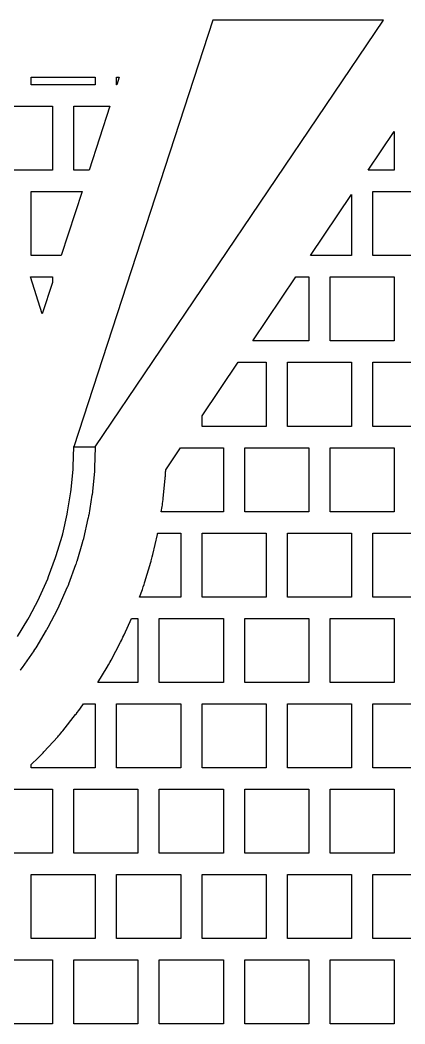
# Model space of a CAD drawing. Header units: metres. Extents: x 32 to 1978, y 32 to 1968.
# Drawn here: x 1159.9 to 1250, y 272.5 to 507.7 of the extents above; entities that cross this region are included whole.
import ezdxf

# ---------------------------------------------------------------- set-up
doc = ezdxf.new("R2010")
doc.units = ezdxf.units.M

msp = doc.modelspace()

# ---------------------------------------------------------------- linework, layer by layer
for points in [[(1172.49, 407.68), (1177.49, 407.68), (1244.99, 507.68), (1204.99, 507.68), (1172.49, 407.68), (1172.49, 407.68)], [(1162.5, 492.5), (1162.5, 494.33), (1177.5, 494.33), (1177.5, 492.5), (1162.5, 492.5), (1162.5, 492.5)], [(1162.5, 492.5), (1162.5, 494.33), (1177.5, 494.33), (1177.5, 492.5), (1162.5, 492.5), (1162.5, 492.5)], [(1162.5, 492.5), (1162.5, 494.33), (1177.5, 494.33), (1177.5, 492.5), (1162.5, 492.5), (1162.5, 492.5)], [(1162.5, 492.5), (1162.5, 494.33), (1177.5, 494.33), (1177.5, 492.5), (1162.5, 492.5), (1162.5, 492.5)], [(1162.5, 492.5), (1162.5, 494.33), (1177.5, 494.33), (1177.5, 492.5), (1162.5, 492.5), (1162.5, 492.5)], [(1162.5, 492.5), (1162.5, 494.33), (1177.5, 494.33), (1177.5, 492.5), (1162.5, 492.5), (1162.5, 492.5)], [(1162.5, 492.5), (1162.5, 494.33), (1177.5, 494.33), (1177.5, 492.5), (1162.5, 492.5), (1162.5, 492.5)], [(1162.5, 492.5), (1162.5, 494.33), (1177.5, 494.33), (1177.5, 492.5), (1162.5, 492.5), (1162.5, 492.5)], [(1162.5, 492.5), (1162.5, 494.33), (1177.5, 494.33), (1177.5, 492.5), (1162.5, 492.5), (1162.5, 492.5)], [(1162.5, 492.5), (1162.5, 494.33), (1177.5, 494.33), (1177.5, 492.5), (1162.5, 492.5), (1162.5, 492.5)], [(1162.5, 492.5), (1162.5, 494.33), (1177.5, 494.33), (1177.5, 492.5), (1162.5, 492.5), (1162.5, 492.5)], [(1162.5, 492.5), (1162.5, 494.33), (1177.5, 494.33), (1177.5, 492.5), (1162.5, 492.5), (1162.5, 492.5)], [(1162.5, 492.5), (1162.5, 494.33), (1177.5, 494.33), (1177.5, 492.5), (1162.5, 492.5), (1162.5, 492.5)], [(1162.5, 492.5), (1162.5, 494.33), (1177.5, 494.33), (1177.5, 492.5), (1162.5, 492.5), (1162.5, 492.5)], [(1162.5, 492.5), (1162.5, 494.33), (1177.5, 494.33), (1177.5, 492.5), (1162.5, 492.5), (1162.5, 492.5)], [(1162.5, 492.5), (1162.5, 494.33), (1177.5, 494.33), (1177.5, 492.5), (1162.5, 492.5), (1162.5, 492.5)], [(1162.5, 492.5), (1162.5, 494.33), (1177.5, 494.33), (1177.5, 492.5), (1162.5, 492.5), (1162.5, 492.5)], [(1162.5, 492.5), (1162.5, 494.33), (1177.5, 494.33), (1177.5, 492.5), (1162.5, 492.5), (1162.5, 492.5)], [(1162.5, 492.5), (1162.5, 494.33), (1177.5, 494.33), (1177.5, 492.5), (1162.5, 492.5), (1162.5, 492.5)], [(1162.5, 492.5), (1162.5, 494.33), (1177.5, 494.33), (1177.5, 492.5), (1162.5, 492.5), (1162.5, 492.5)], [(1162.5, 492.5), (1162.5, 494.33), (1177.5, 494.33), (1177.5, 492.5), (1162.5, 492.5), (1162.5, 492.5)], [(1162.5, 492.5), (1162.5, 494.33), (1177.5, 494.33), (1177.5, 492.5), (1162.5, 492.5), (1162.5, 492.5)], [(1162.5, 492.5), (1162.5, 494.33), (1177.5, 494.33), (1177.5, 492.5), (1162.5, 492.5), (1162.5, 492.5)], [(1162.5, 492.5), (1162.5, 494.33), (1177.5, 494.33), (1177.5, 492.5), (1162.5, 492.5), (1162.5, 492.5)], [(1162.5, 492.5), (1162.5, 494.33), (1177.5, 494.33), (1177.5, 492.5), (1162.5, 492.5), (1162.5, 492.5)], [(1162.5, 492.5), (1162.5, 494.33), (1177.5, 494.33), (1177.5, 492.5), (1162.5, 492.5), (1162.5, 492.5)], [(1162.5, 492.5), (1162.5, 494.33), (1177.5, 494.33), (1177.5, 492.5), (1162.5, 492.5), (1162.5, 492.5)], [(1162.5, 492.5), (1162.5, 494.33), (1177.5, 494.33), (1177.5, 492.5), (1162.5, 492.5), (1162.5, 492.5)], [(1162.5, 492.5), (1162.5, 494.33), (1177.5, 494.33), (1177.5, 492.5), (1162.5, 492.5), (1162.5, 492.5)], [(1182.5, 492.5), (1182.5, 494.33), (1183.13, 494.33), (1182.54, 492.5), (1182.5, 492.5), (1182.5, 492.5)], [(1182.5, 492.5), (1182.5, 494.33), (1183.13, 494.33), (1182.54, 492.5), (1182.5, 492.5), (1182.5, 492.5)], [(1182.5, 492.5), (1182.5, 494.33), (1183.13, 494.33), (1182.54, 492.5), (1182.5, 492.5), (1182.5, 492.5)], [(1182.5, 492.5), (1182.5, 494.33), (1183.13, 494.33), (1182.54, 492.5), (1182.5, 492.5), (1182.5, 492.5)], [(1182.5, 492.5), (1182.5, 494.33), (1183.13, 494.33), (1182.54, 492.5), (1182.5, 492.5), (1182.5, 492.5)], [(1182.5, 492.5), (1182.5, 494.33), (1183.13, 494.33), (1182.54, 492.5), (1182.5, 492.5), (1182.5, 492.5)], [(1182.5, 492.5), (1182.5, 494.33), (1183.13, 494.33), (1182.54, 492.5), (1182.5, 492.5), (1182.5, 492.5)], [(1182.5, 492.5), (1182.5, 494.33), (1183.13, 494.33), (1182.54, 492.5), (1182.5, 492.5), (1182.5, 492.5)], [(1182.5, 492.5), (1182.5, 494.33), (1183.13, 494.33), (1182.54, 492.5), (1182.5, 492.5), (1182.5, 492.5)], [(1182.5, 492.5), (1182.5, 494.33), (1183.13, 494.33), (1182.54, 492.5), (1182.5, 492.5), (1182.5, 492.5)], [(1182.5, 492.5), (1182.5, 494.33), (1183.13, 494.33), (1182.54, 492.5), (1182.5, 492.5), (1182.5, 492.5)], [(1182.5, 492.5), (1182.5, 494.33), (1183.13, 494.33), (1182.54, 492.5), (1182.5, 492.5), (1182.5, 492.5)], [(1182.5, 492.5), (1182.5, 494.33), (1183.13, 494.33), (1182.54, 492.5), (1182.5, 492.5), (1182.5, 492.5)], [(1182.5, 492.5), (1182.5, 494.33), (1183.13, 494.33), (1182.54, 492.5), (1182.5, 492.5), (1182.5, 492.5)], [(1182.5, 492.5), (1182.5, 494.33), (1183.13, 494.33), (1182.54, 492.5), (1182.5, 492.5), (1182.5, 492.5)], [(1182.5, 492.5), (1182.5, 494.33), (1183.13, 494.33), (1182.54, 492.5), (1182.5, 492.5), (1182.5, 492.5)], [(1182.5, 492.5), (1182.5, 494.33), (1183.13, 494.33), (1182.54, 492.5), (1182.5, 492.5), (1182.5, 492.5)], [(1182.5, 492.5), (1182.5, 494.33), (1183.13, 494.33), (1182.54, 492.5), (1182.5, 492.5), (1182.5, 492.5)], [(1152.5, 477.64), (1152.5, 487.5), (1167.5, 487.5), (1167.5, 472.5), (1154.17, 472.5), (1152.5, 477.64), (1152.5, 477.64)], [(1172.5, 472.5), (1172.5, 487.5), (1180.91, 487.5), (1176.04, 472.5), (1172.5, 472.5), (1172.5, 472.5)], [(1247.5, 481.6), (1247.5, 472.5), (1241.36, 472.5), (1247.5, 481.6), (1247.5, 481.6)], [(1162.5, 452.5), (1162.5, 467.5), (1174.41, 467.5), (1169.54, 452.5), (1162.5, 452.5), (1162.5, 452.5)], [(1237.5, 466.79), (1237.5, 452.5), (1227.86, 452.5), (1237.5, 466.79), (1237.5, 466.79)], [(1237.5, 466.79), (1237.5, 452.5), (1227.86, 452.5), (1237.5, 466.79), (1237.5, 466.79)], [(1237.5, 466.79), (1237.5, 452.5), (1227.86, 452.5), (1237.5, 466.79), (1237.5, 466.79)], [(1237.5, 466.79), (1237.5, 452.5), (1227.86, 452.5), (1237.5, 466.79), (1237.5, 466.79)], [(1237.5, 466.79), (1237.5, 452.5), (1227.86, 452.5), (1237.5, 466.79), (1237.5, 466.79)], [(1237.5, 466.79), (1237.5, 452.5), (1227.86, 452.5), (1237.5, 466.79), (1237.5, 466.79)], [(1237.5, 466.79), (1237.5, 452.5), (1227.86, 452.5), (1237.5, 466.79), (1237.5, 466.79)], [(1237.5, 466.79), (1237.5, 452.5), (1227.86, 452.5), (1237.5, 466.79), (1237.5, 466.79)], [(1237.5, 466.79), (1237.5, 452.5), (1227.86, 452.5), (1237.5, 466.79), (1237.5, 466.79)], [(1237.5, 466.79), (1237.5, 452.5), (1227.86, 452.5), (1237.5, 466.79), (1237.5, 466.79)], [(1237.5, 466.79), (1237.5, 452.5), (1227.86, 452.5), (1237.5, 466.79), (1237.5, 466.79)], [(1237.5, 466.79), (1237.5, 452.5), (1227.86, 452.5), (1237.5, 466.79), (1237.5, 466.79)], [(1237.5, 466.79), (1237.5, 452.5), (1227.86, 452.5), (1237.5, 466.79), (1237.5, 466.79)], [(1237.5, 466.79), (1237.5, 452.5), (1227.86, 452.5), (1237.5, 466.79), (1237.5, 466.79)], [(1237.5, 466.79), (1237.5, 452.5), (1227.86, 452.5), (1237.5, 466.79), (1237.5, 466.79)], [(1237.5, 466.79), (1237.5, 452.5), (1227.86, 452.5), (1237.5, 466.79), (1237.5, 466.79)], [(1237.5, 466.79), (1237.5, 452.5), (1227.86, 452.5), (1237.5, 466.79), (1237.5, 466.79)], [(1237.5, 466.79), (1237.5, 452.5), (1227.86, 452.5), (1237.5, 466.79), (1237.5, 466.79)], [(1237.5, 466.79), (1237.5, 452.5), (1227.86, 452.5), (1237.5, 466.79), (1237.5, 466.79)], [(1242.5, 452.5), (1242.5, 467.5), (1257.5, 467.5), (1257.5, 452.5), (1242.5, 452.5), (1242.5, 452.5)], [(1162.3, 447.5), (1167.5, 447.5), (1167.5, 446.23), (1165.1, 438.86), (1162.3, 447.5), (1162.3, 447.5)], [(1224.48, 447.5), (1227.5, 447.5), (1227.5, 432.5), (1214.36, 432.5), (1224.48, 447.5), (1224.48, 447.5)], [(1232.5, 432.5), (1232.5, 447.5), (1247.5, 447.5), (1247.5, 432.5), (1232.5, 432.5), (1232.5, 432.5)], [(1202.5, 412.5), (1202.5, 414.93), (1210.98, 427.5), (1217.5, 427.5), (1217.5, 412.5), (1202.5, 412.5), (1202.5, 412.5)], [(1202.5, 412.5), (1202.5, 414.93), (1210.98, 427.5), (1217.5, 427.5), (1217.5, 412.5), (1202.5, 412.5), (1202.5, 412.5)], [(1202.5, 412.5), (1202.5, 414.93), (1210.98, 427.5), (1217.5, 427.5), (1217.5, 412.5), (1202.5, 412.5), (1202.5, 412.5)], [(1202.5, 412.5), (1202.5, 414.93), (1210.98, 427.5), (1217.5, 427.5), (1217.5, 412.5), (1202.5, 412.5), (1202.5, 412.5)], [(1202.5, 412.5), (1202.5, 414.93), (1210.98, 427.5), (1217.5, 427.5), (1217.5, 412.5), (1202.5, 412.5), (1202.5, 412.5)], [(1202.5, 412.5), (1202.5, 414.93), (1210.98, 427.5), (1217.5, 427.5), (1217.5, 412.5), (1202.5, 412.5), (1202.5, 412.5)], [(1202.5, 412.5), (1202.5, 414.93), (1210.98, 427.5), (1217.5, 427.5), (1217.5, 412.5), (1202.5, 412.5), (1202.5, 412.5)], [(1202.5, 412.5), (1202.5, 414.93), (1210.98, 427.5), (1217.5, 427.5), (1217.5, 412.5), (1202.5, 412.5), (1202.5, 412.5)], [(1202.5, 412.5), (1202.5, 414.93), (1210.98, 427.5), (1217.5, 427.5), (1217.5, 412.5), (1202.5, 412.5), (1202.5, 412.5)], [(1202.5, 412.5), (1202.5, 414.93), (1210.98, 427.5), (1217.5, 427.5), (1217.5, 412.5), (1202.5, 412.5), (1202.5, 412.5)], [(1202.5, 412.5), (1202.5, 414.93), (1210.98, 427.5), (1217.5, 427.5), (1217.5, 412.5), (1202.5, 412.5), (1202.5, 412.5)], [(1202.5, 412.5), (1202.5, 414.93), (1210.98, 427.5), (1217.5, 427.5), (1217.5, 412.5), (1202.5, 412.5), (1202.5, 412.5)], [(1202.5, 412.5), (1202.5, 414.93), (1210.98, 427.5), (1217.5, 427.5), (1217.5, 412.5), (1202.5, 412.5), (1202.5, 412.5)], [(1202.5, 412.5), (1202.5, 414.93), (1210.98, 427.5), (1217.5, 427.5), (1217.5, 412.5), (1202.5, 412.5), (1202.5, 412.5)], [(1202.5, 412.5), (1202.5, 414.93), (1210.98, 427.5), (1217.5, 427.5), (1217.5, 412.5), (1202.5, 412.5), (1202.5, 412.5)], [(1202.5, 412.5), (1202.5, 414.93), (1210.98, 427.5), (1217.5, 427.5), (1217.5, 412.5), (1202.5, 412.5), (1202.5, 412.5)], [(1202.5, 412.5), (1202.5, 414.93), (1210.98, 427.5), (1217.5, 427.5), (1217.5, 412.5), (1202.5, 412.5), (1202.5, 412.5)], [(1202.5, 412.5), (1202.5, 414.93), (1210.98, 427.5), (1217.5, 427.5), (1217.5, 412.5), (1202.5, 412.5), (1202.5, 412.5)], [(1202.5, 412.5), (1202.5, 414.93), (1210.98, 427.5), (1217.5, 427.5), (1217.5, 412.5), (1202.5, 412.5), (1202.5, 412.5)], [(1202.5, 412.5), (1202.5, 414.93), (1210.98, 427.5), (1217.5, 427.5), (1217.5, 412.5), (1202.5, 412.5), (1202.5, 412.5)], [(1202.5, 412.5), (1202.5, 414.93), (1210.98, 427.5), (1217.5, 427.5), (1217.5, 412.5), (1202.5, 412.5), (1202.5, 412.5)], [(1222.5, 412.5), (1222.5, 427.5), (1237.5, 427.5), (1237.5, 412.5), (1222.5, 412.5), (1222.5, 412.5)], [(1242.5, 412.5), (1242.5, 427.5), (1257.5, 427.5), (1257.5, 412.5), (1242.5, 412.5), (1242.5, 412.5)], [(1159.29, 363.23), (1161.74, 367.27), (1162.02, 367.76), (1164.2, 371.95), (1164.45, 372.46), (1166.36, 376.78), (1166.57, 377.3), (1168.2, 381.74), (1168.38, 382.27), (1169.73, 386.8), (1169.87, 387.35), (1170.92, 391.96), (1171.03, 392.51), (1171.78, 397.17), (1171.85, 397.73), (1172.31, 402.43), (1172.34, 402.99), (1172.5, 407.76), (1177.49, 407.6), (1177.34, 402.79), (1177.34, 402.79)], [(1197.48, 407.5), (1207.5, 407.5), (1207.5, 392.5), (1192.97, 392.5), (1193.18, 393.75), (1193.22, 394.02), (1193.23, 394.1), (1193.27, 394.36), (1193.35, 395), (1193.38, 395.26), (1193.39, 395.34), (1193.42, 395.61), (1193.88, 400.39), (1193.9, 400.66), (1193.91, 400.74), (1193.93, 401.01), (1193.97, 401.65), (1193.98, 401.91), (1193.99, 401.99), (1194, 402.26), (1194, 402.34), (1197.48, 407.5), (1197.48, 407.5)], [(1212.5, 392.5), (1212.5, 407.5), (1227.5, 407.5), (1227.5, 392.5), (1212.5, 392.5), (1212.5, 392.5)], [(1232.5, 392.5), (1232.5, 407.5), (1247.5, 407.5), (1247.5, 392.5), (1232.5, 392.5), (1232.5, 392.5)], [(1177.34, 402.79), (1177.34, 402.71), (1177.29, 402.07), (1177.29, 401.99), (1176.83, 397.21), (1176.82, 397.13), (1176.74, 396.49), (1176.72, 396.41), (1175.96, 391.67), (1175.94, 391.59), (1175.82, 390.96), (1175.8, 390.88), (1174.73, 386.19), (1174.71, 386.12), (1174.55, 385.5), (1174.53, 385.42), (1173.16, 380.81), (1173.14, 380.73), (1172.94, 380.13), (1172.91, 380.05), (1171.25, 375.54), (1171.22, 375.46), (1170.98, 374.87), (1170.95, 374.8), (1169, 370.4), (1168.97, 370.33), (1168.69, 369.75), (1168.66, 369.68), (1166.43, 365.41), (1166.39, 365.34), (1166.08, 364.79), (1166.04, 364.72), (1163.55, 360.6), (1163.5, 360.54), (1163.15, 360), (1163.11, 359.93), (1160.36, 355.99), (1160.31, 355.93), (1159.93, 355.41), (1159.88, 355.35)], [(1192.12, 387.5), (1197.5, 387.5), (1197.5, 372.5), (1187.89, 372.5), (1188.55, 374.29), (1188.64, 374.55), (1188.67, 374.62), (1188.75, 374.87), (1188.96, 375.48), (1189.04, 375.74), (1189.06, 375.81), (1189.14, 376.07), (1190.51, 380.68), (1190.58, 380.93), (1190.6, 381.01), (1190.67, 381.27), (1190.84, 381.89), (1190.9, 382.15), (1190.92, 382.23), (1190.98, 382.49), (1192.05, 387.17), (1192.11, 387.43), (1192.12, 387.5), (1192.12, 387.5)], [(1192.12, 387.5), (1197.5, 387.5), (1197.5, 372.5), (1187.89, 372.5), (1188.55, 374.29), (1188.64, 374.55), (1188.67, 374.62), (1188.75, 374.87), (1188.96, 375.48), (1189.04, 375.74), (1189.06, 375.81), (1189.14, 376.07), (1190.51, 380.68), (1190.58, 380.93), (1190.6, 381.01), (1190.67, 381.27), (1190.84, 381.89), (1190.9, 382.15), (1190.92, 382.23), (1190.98, 382.49), (1192.05, 387.17), (1192.11, 387.43), (1192.12, 387.5), (1192.12, 387.5)], [(1192.12, 387.5), (1197.5, 387.5), (1197.5, 372.5), (1187.89, 372.5), (1188.55, 374.29), (1188.64, 374.55), (1188.67, 374.62), (1188.75, 374.87), (1188.96, 375.48), (1189.04, 375.74), (1189.06, 375.81), (1189.14, 376.07), (1190.51, 380.68), (1190.58, 380.93), (1190.6, 381.01), (1190.67, 381.27), (1190.84, 381.89), (1190.9, 382.15), (1190.92, 382.23), (1190.98, 382.49), (1192.05, 387.17), (1192.11, 387.43), (1192.12, 387.5), (1192.12, 387.5)], [(1192.12, 387.5), (1197.5, 387.5), (1197.5, 372.5), (1187.89, 372.5), (1188.55, 374.29), (1188.64, 374.55), (1188.67, 374.62), (1188.75, 374.87), (1188.96, 375.48), (1189.04, 375.74), (1189.06, 375.81), (1189.14, 376.07), (1190.51, 380.68), (1190.58, 380.93), (1190.6, 381.01), (1190.67, 381.27), (1190.84, 381.89), (1190.9, 382.15), (1190.92, 382.23), (1190.98, 382.49), (1192.05, 387.17), (1192.11, 387.43), (1192.12, 387.5), (1192.12, 387.5)], [(1192.12, 387.5), (1197.5, 387.5), (1197.5, 372.5), (1187.89, 372.5), (1188.55, 374.29), (1188.64, 374.55), (1188.67, 374.62), (1188.75, 374.87), (1188.96, 375.48), (1189.04, 375.74), (1189.06, 375.81), (1189.14, 376.07), (1190.51, 380.68), (1190.58, 380.93), (1190.6, 381.01), (1190.67, 381.27), (1190.84, 381.89), (1190.9, 382.15), (1190.92, 382.23), (1190.98, 382.49), (1192.05, 387.17), (1192.11, 387.43), (1192.12, 387.5), (1192.12, 387.5)], [(1202.5, 372.5), (1202.5, 387.5), (1217.5, 387.5), (1217.5, 372.5), (1202.5, 372.5), (1202.5, 372.5)], [(1222.5, 372.5), (1222.5, 387.5), (1237.5, 387.5), (1237.5, 372.5), (1222.5, 372.5), (1222.5, 372.5)], [(1242.5, 372.5), (1242.5, 387.5), (1257.5, 387.5), (1257.5, 372.5), (1242.5, 372.5), (1242.5, 372.5)], [(1185.95, 367.5), (1187.5, 367.5), (1187.5, 352.5), (1178.12, 352.5), (1180.29, 356.08), (1180.43, 356.31), (1180.47, 356.38), (1180.6, 356.61), (1180.92, 357.17), (1181.04, 357.4), (1181.08, 357.47), (1181.21, 357.71), (1183.43, 361.97), (1183.55, 362.21), (1183.59, 362.28), (1183.71, 362.52), (1183.99, 363.09), (1184.1, 363.34), (1184.13, 363.41), (1184.24, 363.65), (1185.95, 367.5), (1185.95, 367.5)], [(1192.5, 352.5), (1192.5, 367.5), (1207.5, 367.5), (1207.5, 352.5), (1192.5, 352.5), (1192.5, 352.5)], [(1212.5, 352.5), (1212.5, 367.5), (1227.5, 367.5), (1227.5, 352.5), (1212.5, 352.5), (1212.5, 352.5)], [(1232.5, 352.5), (1232.5, 367.5), (1247.5, 367.5), (1247.5, 352.5), (1232.5, 352.5), (1232.5, 352.5)], [(1162.5, 332.5), (1162.5, 333.26), (1164.17, 334.87), (1164.36, 335.06), (1164.41, 335.12), (1164.6, 335.31), (1165.05, 335.77), (1165.23, 335.96), (1165.29, 336.02), (1165.47, 336.22), (1168.7, 339.77), (1168.88, 339.97), (1168.93, 340.03), (1169.11, 340.24), (1169.52, 340.72), (1169.69, 340.93), (1169.74, 340.99), (1169.91, 341.2), (1172.91, 344.96), (1173.07, 345.17), (1173.12, 345.23), (1173.28, 345.44), (1173.67, 345.96), (1173.83, 346.17), (1173.87, 346.24), (1174.03, 346.45), (1174.76, 347.5), (1177.5, 347.5), (1177.5, 332.5), (1162.5, 332.5), (1162.5, 332.5)], [(1162.5, 332.5), (1162.5, 333.26), (1164.17, 334.87), (1164.36, 335.06), (1164.41, 335.12), (1164.6, 335.31), (1165.05, 335.77), (1165.23, 335.96), (1165.29, 336.02), (1165.47, 336.22), (1168.7, 339.77), (1168.88, 339.97), (1168.93, 340.03), (1169.11, 340.24), (1169.52, 340.72), (1169.69, 340.93), (1169.74, 340.99), (1169.91, 341.2), (1172.91, 344.96), (1173.07, 345.17), (1173.12, 345.23), (1173.28, 345.44), (1173.67, 345.96), (1173.83, 346.17), (1173.87, 346.24), (1174.03, 346.45), (1174.76, 347.5), (1177.5, 347.5), (1177.5, 332.5), (1162.5, 332.5), (1162.5, 332.5)], [(1162.5, 332.5), (1162.5, 333.26), (1164.17, 334.87), (1164.36, 335.06), (1164.41, 335.12), (1164.6, 335.31), (1165.05, 335.77), (1165.23, 335.96), (1165.29, 336.02), (1165.47, 336.22), (1168.7, 339.77), (1168.88, 339.97), (1168.93, 340.03), (1169.11, 340.24), (1169.52, 340.72), (1169.69, 340.93), (1169.74, 340.99), (1169.91, 341.2), (1172.91, 344.96), (1173.07, 345.17), (1173.12, 345.23), (1173.28, 345.44), (1173.67, 345.96), (1173.83, 346.17), (1173.87, 346.24), (1174.03, 346.45), (1174.76, 347.5), (1177.5, 347.5), (1177.5, 332.5), (1162.5, 332.5), (1162.5, 332.5)], [(1162.5, 332.5), (1162.5, 333.26), (1164.17, 334.87), (1164.36, 335.06), (1164.41, 335.12), (1164.6, 335.31), (1165.05, 335.77), (1165.23, 335.96), (1165.29, 336.02), (1165.47, 336.22), (1168.7, 339.77), (1168.88, 339.97), (1168.93, 340.03), (1169.11, 340.24), (1169.52, 340.72), (1169.69, 340.93), (1169.74, 340.99), (1169.91, 341.2), (1172.91, 344.96), (1173.07, 345.17), (1173.12, 345.23), (1173.28, 345.44), (1173.67, 345.96), (1173.83, 346.17), (1173.87, 346.24), (1174.03, 346.45), (1174.76, 347.5), (1177.5, 347.5), (1177.5, 332.5), (1162.5, 332.5), (1162.5, 332.5)], [(1162.5, 332.5), (1162.5, 333.26), (1164.17, 334.87), (1164.36, 335.06), (1164.41, 335.12), (1164.6, 335.31), (1165.05, 335.77), (1165.23, 335.96), (1165.29, 336.02), (1165.47, 336.22), (1168.7, 339.77), (1168.88, 339.97), (1168.93, 340.03), (1169.11, 340.24), (1169.52, 340.72), (1169.69, 340.93), (1169.74, 340.99), (1169.91, 341.2), (1172.91, 344.96), (1173.07, 345.17), (1173.12, 345.23), (1173.28, 345.44), (1173.67, 345.96), (1173.83, 346.17), (1173.87, 346.24), (1174.03, 346.45), (1174.76, 347.5), (1177.5, 347.5), (1177.5, 332.5), (1162.5, 332.5), (1162.5, 332.5)], [(1182.5, 332.5), (1182.5, 347.5), (1197.5, 347.5), (1197.5, 332.5), (1182.5, 332.5), (1182.5, 332.5)], [(1202.5, 332.5), (1202.5, 347.5), (1217.5, 347.5), (1217.5, 332.5), (1202.5, 332.5), (1202.5, 332.5)], [(1222.5, 332.5), (1222.5, 347.5), (1237.5, 347.5), (1237.5, 332.5), (1222.5, 332.5), (1222.5, 332.5)], [(1242.5, 332.5), (1242.5, 347.5), (1257.5, 347.5), (1257.5, 332.5), (1242.5, 332.5), (1242.5, 332.5)], [(1152.5, 312.5), (1152.5, 324.71), (1154.21, 325.99), (1154.42, 326.15), (1154.48, 326.2), (1154.69, 326.36), (1155.19, 326.76), (1155.4, 326.93), (1155.46, 326.98), (1155.67, 327.15), (1156.08, 327.5), (1167.5, 327.5), (1167.5, 312.5), (1152.5, 312.5), (1152.5, 312.5)], [(1172.5, 312.5), (1172.5, 327.5), (1187.5, 327.5), (1187.5, 312.5), (1172.5, 312.5), (1172.5, 312.5)], [(1192.5, 312.5), (1192.5, 327.5), (1207.5, 327.5), (1207.5, 312.5), (1192.5, 312.5), (1192.5, 312.5)], [(1212.5, 312.5), (1212.5, 327.5), (1227.5, 327.5), (1227.5, 312.5), (1212.5, 312.5), (1212.5, 312.5)], [(1232.5, 312.5), (1232.5, 327.5), (1247.5, 327.5), (1247.5, 312.5), (1232.5, 312.5), (1232.5, 312.5)], [(1162.5, 292.5), (1162.5, 307.5), (1177.5, 307.5), (1177.5, 292.5), (1162.5, 292.5), (1162.5, 292.5)], [(1182.5, 292.5), (1182.5, 307.5), (1197.5, 307.5), (1197.5, 292.5), (1182.5, 292.5), (1182.5, 292.5)], [(1202.5, 292.5), (1202.5, 307.5), (1217.5, 307.5), (1217.5, 292.5), (1202.5, 292.5), (1202.5, 292.5)], [(1222.5, 292.5), (1222.5, 307.5), (1237.5, 307.5), (1237.5, 292.5), (1222.5, 292.5), (1222.5, 292.5)], [(1242.5, 292.5), (1242.5, 307.5), (1257.5, 307.5), (1257.5, 292.5), (1242.5, 292.5), (1242.5, 292.5)], [(1152.5, 272.5), (1152.5, 287.5), (1167.5, 287.5), (1167.5, 272.5), (1152.5, 272.5), (1152.5, 272.5)], [(1172.5, 272.5), (1172.5, 287.5), (1187.5, 287.5), (1187.5, 272.5), (1172.5, 272.5), (1172.5, 272.5)], [(1192.5, 272.5), (1192.5, 287.5), (1207.5, 287.5), (1207.5, 272.5), (1192.5, 272.5), (1192.5, 272.5)], [(1212.5, 272.5), (1212.5, 287.5), (1227.5, 287.5), (1227.5, 272.5), (1212.5, 272.5), (1212.5, 272.5)], [(1232.5, 272.5), (1232.5, 287.5), (1247.5, 287.5), (1247.5, 272.5), (1232.5, 272.5), (1232.5, 272.5)]]:
    msp.add_lwpolyline(points)

doc.saveas('drawing.dxf')
